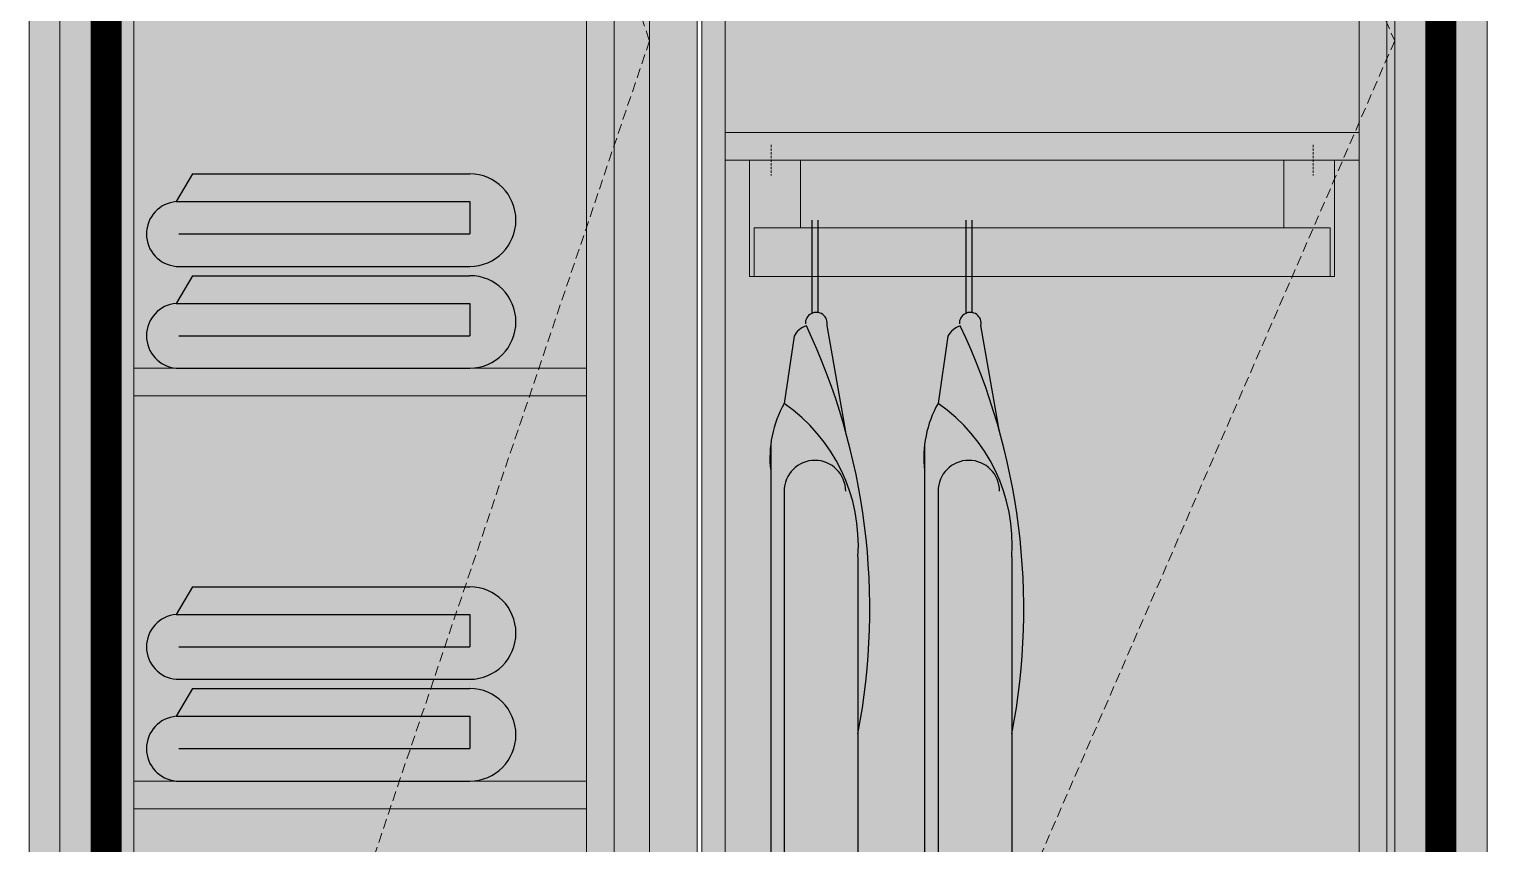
# Model space of a CAD drawing. Header units: millimetres. Extents: x 126 to 12547, y 1644 to 26714.
# Drawn here: x 9711 to 10658, y 3778 to 4307 of the extents above; entities that cross this region are included whole.
import ezdxf

# ---------------------------------------------------------------- set-up
doc = ezdxf.new("R2010")
doc.units = ezdxf.units.MM
doc.linetypes.add('NASCOSTA', pattern=[9.525, 6.35, -3.175])
for name, color, linetype, lineweight in [('F_FERRAMENTA', 253, 'Continuous', 5), ('F_MULTI laminato OPACO', 1, 'Continuous', 5), ('F_MULTI laminato OPACO_retino', 1, 'Continuous', 5), ('F_MULTI tessuto', 151, 'Continuous', 5), ('F_Proiezioni', 253, 'NASCOSTA', 9), ('F_Retini', 252, 'Continuous', 5)]:
    doc.layers.add(name, color=color, linetype=linetype, lineweight=lineweight)
doc.layers.add('L+A_illuminazione', color=10, linetype='Continuous')
doc.layers.add('VESTIARIO - clothing', color=185, linetype='Continuous')

# ---------------------------------------------------------------- blocks, each defined once
blk = doc.blocks.new('ARMADIO_camera master_prospetto_fronte_aperto')
at = {"layer": 'F_MULTI laminato OPACO_retino', "transparency": 33554687}
h = blk.add_hatch(color=9, dxfattribs=at)
h.dxf.hatch_style = 1
h.paths.add_polyline_path([(60549.93, 11065.63), (60599.93, 11065.63), (60599.93, 13145.63), (60549.93, 13145.63)])
at = {"layer": 'F_MULTI laminato OPACO_retino', "true_color": 0x636466, "transparency": 33554687}
h = blk.add_hatch(color=251, dxfattribs=at)
h.dxf.hatch_style = 1
h.paths.add_polyline_path([(60569.93, 11065.63), (60599.93, 11065.63), (60599.93, 13145.63), (60569.93, 13145.63)])
at = {"layer": 'F_MULTI laminato OPACO_retino', "transparency": 33554687}
h = blk.add_hatch(color=9, dxfattribs=at)
h.dxf.hatch_style = 1
h.paths.add_polyline_path([(60929.93, 11065.63), (60983.93, 11065.63), (60983.93, 13145.63), (60929.93, 13145.63)])
h = blk.add_hatch(color=9, dxfattribs=at)
h.dxf.hatch_style = 1
h.paths.add_polyline_path([(61431.93, 11065.63), (61496.93, 11065.63), (61496.93, 13145.63), (61431.93, 13145.63)])
at = {"layer": 'F_MULTI laminato OPACO_retino', "true_color": 0x636466, "transparency": 33554687}
h = blk.add_hatch(color=251, dxfattribs=at)
h.dxf.hatch_style = 1
h.paths.add_polyline_path([(61466.93, 11065.63), (61496.93, 11065.63), (61496.93, 13145.63), (61466.93, 13145.63)])
at = {"layer": 'F_FERRAMENTA', "linetype": 'NASCOSTA', "ltscale": 0.25}
for p, q in [((61031.93, 12038.13), (61031.93, 12018.13)), ((61383.93, 12038.13), (61383.93, 12018.13))]:
    blk.add_line(p, q, dxfattribs=at)
at = {"layer": 'F_FERRAMENTA'}
for points in [[(61017.93, 11952.63), (61020.93, 11952.63), (61020.93, 11984.23), (61050.93, 11984.23), (61050.93, 12028.13), (61017.93, 12028.13), (61017.93, 11952.63)], [(61397.93, 11952.63), (61394.93, 11952.63), (61394.93, 11984.23), (61364.93, 11984.23), (61364.93, 12028.13), (61397.93, 12028.13), (61397.93, 11952.63)]]:
    blk.add_lwpolyline(points, dxfattribs=at)
blk.add_lwpolyline([(61394.93, 11984.13), (61020.93, 11984.13), (61020.93, 11952.53), (61394.93, 11952.53)], close=True, dxfattribs=at)
at = {"layer": 'F_MULTI laminato OPACO', "color": 1}
for points in [[(60549.93, 11065.63), (60599.93, 11065.63), (60599.93, 13145.63), (60549.93, 13145.63)], [(60929.93, 11065.63), (60983.93, 11065.63), (60983.93, 13145.63), (60929.93, 13145.63)], [(61431.93, 11065.63), (61496.93, 11065.63), (61496.93, 13145.63), (61431.93, 13145.63)]]:
    blk.add_lwpolyline(points, close=True, dxfattribs=at)
at = {"layer": 'F_MULTI laminato OPACO', "color": 5}
for points in [[(60569.93, 11065.63), (60599.93, 11065.63), (60599.93, 13145.63), (60569.93, 13145.63)], [(61466.93, 11065.63), (61496.93, 11065.63), (61496.93, 13145.63), (61466.93, 13145.63)]]:
    blk.add_lwpolyline(points, close=True, dxfattribs=at)
at = {"layer": 'F_MULTI tessuto'}
for points in [[(60617.93, 11071.13), (60599.93, 11071.13), (60599.93, 13111.13), (60617.93, 13111.13)], [(60929.93, 11071.13), (60911.93, 11071.13), (60911.93, 13111.13), (60929.93, 13111.13)], [(61001.93, 11071.13), (60983.93, 11071.13), (60983.93, 13111.13), (61001.93, 13111.13)], [(61431.93, 11071.13), (61413.93, 11071.13), (61413.93, 13111.13), (61431.93, 13111.13)], [(61514.93, 11071.13), (61496.93, 11071.13), (61496.93, 13111.13), (61514.93, 13111.13)], [(61001.93, 12046.13), (61413.93, 12046.13), (61413.93, 12028.13), (61001.93, 12028.13)], [(60617.93, 11893.13), (60911.93, 11893.13), (60911.93, 11875.13), (60617.93, 11875.13)], [(60617.93, 11625.13), (60911.93, 11625.13), (60911.93, 11607.13), (60617.93, 11607.13)]]:
    blk.add_lwpolyline(points, close=True, dxfattribs=at)
at = {"layer": 'VESTIARIO - clothing', "color": 3}
for p, q in [((60656.1, 12019.19), (60645.5, 12001.19)), ((60656.1, 12019.19), (60836.1, 12019.19)), ((60645.5, 12001.19), (60836.1, 12001.19)), ((60836.1, 12001.19), (60836.1, 11980.19)), ((61058.35, 11989.13), (61058.35, 11928.71)), ((61062.27, 11989.13), (61062.27, 11929.25)), ((61158.35, 11989.13), (61158.35, 11928.71)), ((61162.27, 11989.13), (61162.27, 11929.25)), ((60647.17, 11980.19), (60836.1, 11980.19)), ((60645.5, 11959.19), (60836.1, 11959.19)), ((60656.1, 11953.13), (60645.5, 11935.13)), ((60656.1, 11953.13), (60836.1, 11953.13)), ((60645.5, 11935.13), (60836.1, 11935.13)), ((60836.1, 11935.13), (60836.1, 11914.13)), ((61080.31, 11851.87), (61068.19, 11920.83)), ((61180.31, 11851.87), (61168.19, 11920.83)), ((60647.17, 11914.13), (60836.1, 11914.13)), ((61046.75, 11913.88), (61040.31, 11870.27)), ((61146.75, 11913.88), (61140.31, 11870.27)), ((60645.5, 11893.13), (60836.1, 11893.13)), ((61031.59, 11843.44), (61031.59, 11172.23)), ((61131.59, 11843.44), (61131.59, 11172.23)), ((61040.31, 11813.26), (61040.31, 11217.57)), ((61140.31, 11813.26), (61140.31, 11217.57)), ((61088.29, 11770.71), (61088.29, 11217.57)), ((61188.29, 11770.71), (61188.29, 11217.57)), ((60656.1, 11751.19), (60645.5, 11733.19)), ((60656.1, 11751.19), (60836.1, 11751.19)), ((60645.5, 11733.19), (60836.1, 11733.19)), ((60836.1, 11733.19), (60836.1, 11712.19)), ((60647.17, 11712.19), (60836.1, 11712.19)), ((60645.5, 11691.19), (60836.1, 11691.19)), ((60656.1, 11685.13), (60645.5, 11667.13)), ((60656.1, 11685.13), (60836.1, 11685.13)), ((60645.5, 11667.13), (60836.1, 11667.13)), ((60836.1, 11667.13), (60836.1, 11646.13)), ((60647.17, 11646.13), (60836.1, 11646.13)), ((60645.5, 11625.13), (60836.1, 11625.13))]:
    blk.add_line(p, q, dxfattribs=at)
for centre, radius, start, end in [((60836.1, 11989.19), 30, 270, 90), ((60647.17, 11980.19), 21.07, 94.54972, 265.45028), ((60836.1, 11923.13), 30, 270, 90), ((60647.17, 11914.13), 21.07, 94.54972, 265.45028), ((61061.23, 11922.24), 7.09, 348.54324, 183.52627), ((61161.23, 11922.24), 7.09, 348.54324, 183.52627), ((61058.26, 11908.06), 12.9, 105.64749, 153.16005), ((60666.09, 11736.8), 429.9, 349.13516, 25.29317), ((61158.26, 11908.06), 12.9, 105.64749, 153.16005), ((60766.09, 11736.8), 429.9, 349.13516, 25.29317), ((61102.88, 11835.1), 71.78, 150.66278, 186.66994), ((60976.61, 11778.23), 111.93, 356.14857, 55.31277), ((61202.88, 11835.1), 71.78, 150.66278, 186.66994), ((61076.61, 11778.23), 111.93, 356.14857, 55.31277), ((61060.31, 11813.26), 20, 0, 180), ((61160.31, 11813.26), 20, 0, 180), ((60836.1, 11721.19), 30, 270, 90), ((60647.17, 11712.19), 21.07, 94.54972, 265.45028), ((60836.1, 11655.13), 30, 270, 90), ((60647.17, 11646.13), 21.07, 94.54972, 265.45028)]:
    blk.add_arc(centre, radius, start, end, dxfattribs=at)
blk = doc.blocks.new('ARMADIO_camera master_prospetto_fronte_chiuso')
at = {"layer": 'F_MULTI laminato OPACO_retino', "true_color": 0x939598, "transparency": 33554636}
h = blk.add_hatch(color=252, dxfattribs=at)
h.dxf.hatch_style = 1
h.paths.add_polyline_path([(60602.93, 13120.63), (60952.93, 13120.63), (60952.93, 11070.63), (60602.93, 11070.63)])
h = blk.add_hatch(color=252, dxfattribs=at)
h.dxf.hatch_style = 1
h.paths.add_polyline_path([(60986.93, 13120.63), (61436.93, 13120.63), (61436.93, 11070.63), (60986.93, 11070.63)])
at = {"layer": 'F_MULTI laminato OPACO', "color": 6}
for points in [[(60602.93, 13120.63), (60952.93, 13120.63), (60952.93, 11070.63), (60602.93, 11070.63)], [(60986.93, 13120.63), (61436.93, 13120.63), (61436.93, 11070.63), (60986.93, 11070.63)]]:
    blk.add_lwpolyline(points, close=True, dxfattribs=at)
at = {"layer": 'F_Proiezioni', "color": 1}
for points in [[(60602.93, 13120.63), (60952.93, 12105.63), (60602.93, 11070.63)], [(60986.93, 13120.63), (61436.93, 12105.63), (60986.93, 11071.13)]]:
    blk.add_lwpolyline(points, dxfattribs=at)
at = {"layer": 'L+A_illuminazione', "color": 41, "linetype": 'NASCOSTA', "true_color": 0xf4ee51, "const_width": 20}
for points in [[(60599.93, 11065.63), (60599.93, 13145.63)], [(61466.93, 11065.63), (61466.93, 13145.63)]]:
    blk.add_lwpolyline(points, dxfattribs=at)
at = {"layer": 'F_Retini', "color": 1}
blk.add_blockref('ARMADIO_camera master_prospetto_fronte_aperto', (0, 0), dxfattribs=at)

msp = doc.modelspace()

# ---------------------------------------------------------------- block references
at = {"layer": 'F_Retini', "color": 1}
msp.add_blockref('ARMADIO_camera master_prospetto_fronte_chiuso', (-50839.06, -7806.09), dxfattribs=at)

doc.saveas('drawing.dxf')
